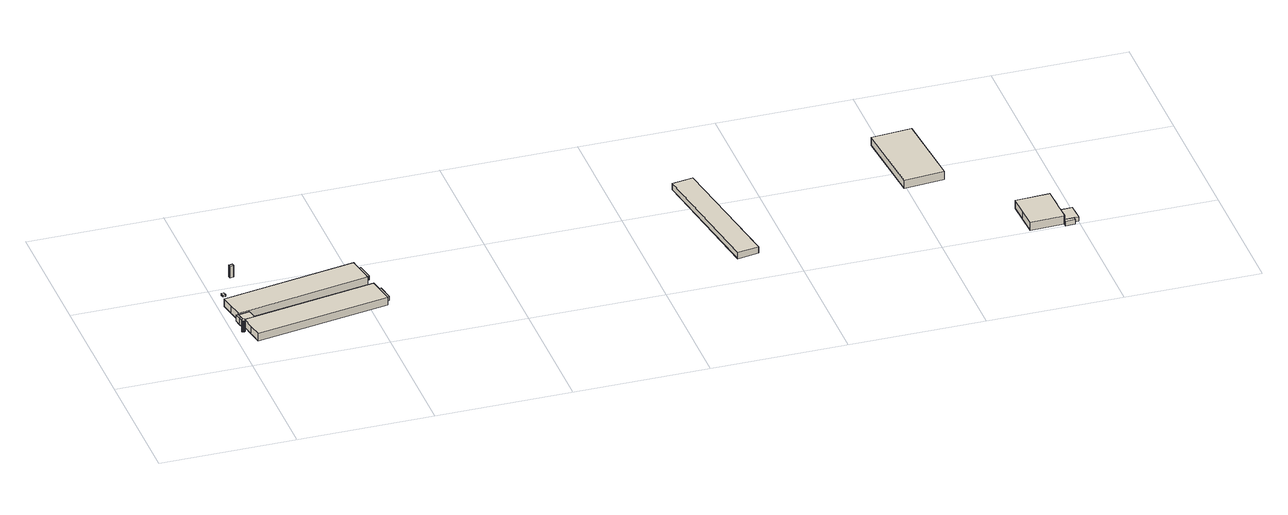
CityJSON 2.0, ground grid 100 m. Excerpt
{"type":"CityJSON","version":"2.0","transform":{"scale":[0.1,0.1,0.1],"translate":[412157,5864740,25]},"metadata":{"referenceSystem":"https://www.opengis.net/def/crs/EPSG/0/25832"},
"CityObjects":{
"building1":{"type":"Building","attributes":{"Gemeindeschluessel":"03454033","AbsoluteHoehe":"35.195","MittlereTraufHoehe":"44.093","Firsthoehe":"44.093","function":"51003_1201","roofType":"1000","measuredHeight":8.9},"address":[{"country":"Germany","locality":"Lorup"}],"geometry":[{"type":"MultiSurface","lod":"1","boundaries":[[[0,1,2,3,4,5,6,7,8,9,10,11,12,13,14,15,16,17,18,19,20,21,22,23,24,25,26,27,28,29,30,31,32,33,34,35,36,37,38,39,40,41]],[[42,43,44,45,46,47,48,49,50,51,52,53,54,55,56,57,58,59,60,61,62,63,64,65,66,67,68,69,70,71,72,73,74,75,76,77,78,79,80,81,82,83]],[[42,83,41,40]],[[43,42,40,39]],[[44,43,39,38]],[[45,44,38,37]],[[46,45,37,36]],[[47,46,36,35]],[[48,47,35,34]],[[49,48,34,33]],[[50,49,33,32]],[[51,50,32,31]],[[52,51,31,30]],[[53,52,30,29]],[[54,53,29,28]],[[55,54,28,27]],[[56,55,27,26]],[[57,56,26,25]],[[58,57,25,24]],[[59,58,24,23]],[[60,59,23,22]],[[61,60,22,21]],[[62,61,21,20]],[[63,62,20,19]],[[64,63,19,18]],[[65,64,18,17]],[[66,65,17,16]],[[67,66,16,15]],[[68,67,15,14]],[[69,68,14,13]],[[70,69,13,12]],[[71,70,12,11]],[[72,71,11,10]],[[73,72,10,9]],[[74,73,9,8]],[[75,74,8,7]],[[76,75,7,6]],[[77,76,6,5]],[[78,77,5,4]],[[79,78,4,3]],[[80,79,3,2]],[[81,80,2,1]],[[82,81,1,0]],[[83,82,0,41]]]}]},
"building2":{"type":"Building","attributes":{"Gemeindeschluessel":"03454033","AbsoluteHoehe":"35.166","MittlereTraufHoehe":"36.689","Firsthoehe":"36.689","function":"31001_2500","roofType":"1000","measuredHeight":1.52},"address":[{"country":"Germany","locality":"Lorup"}],"geometry":[{"type":"MultiSurface","lod":"1","boundaries":[[[84,85,86,87]],[[88,89,90,91]],[[88,91,87,86]],[[89,88,86,85]],[[90,89,85,84]],[[91,90,84,87]]]}]},
"building3":{"type":"Building","attributes":{"Gemeindeschluessel":"03454042","AbsoluteHoehe":"34.764","MittlereTraufHoehe":"43.725","Firsthoehe":"44.657","function":"31001_2500","roofType":"3100","measuredHeight":9.89},"address":[{"country":"Germany","locality":"Rastdorf"}],"geometry":[{"type":"MultiSurface","lod":"1","boundaries":[[[92,93,94,95]],[[96,97,98,99]],[[96,99,95,94]],[[97,96,94,93]],[[98,97,93,92]],[[99,98,92,95]]]}]},
"building4":{"type":"Building","attributes":{"Gemeindeschluessel":"03454033","AbsoluteHoehe":"34.725","MittlereTraufHoehe":"40.088","Firsthoehe":"42.647","function":"31001_2720","roofType":"3100","measuredHeight":7.92},"address":[{"country":"Germany","locality":"Lorup"}],"children":["building4-1","building4-2","building4-3","building4-4","building4-5"],"geometry":[{"type":"MultiSurface","lod":"1","boundaries":[[[100,101,102,103,104,105,106,107,108,109]],[[110,111,112,113,114,115,116,117,118,119]],[[110,119,109,108]],[[107,120,121,108]],[[106,122,123,124]],[[113,112,106,105]],[[114,113,105,104]],[[115,114,104,103]],[[116,115,103,102]],[[101,125,126,102]],[[100,127,125,101]],[[119,118,100,109]],[[120,111,110,121]],[[122,112,128,123]],[[125,117,116,126]],[[118,117,125,127]]]}]},
"building4-1":{"type":"BuildingPart","attributes":{"AbsoluteHoehe":"34.725","MittlereTraufHoehe":"39.394","Firsthoehe":"40.599","roofType":"3100","measuredHeight":5.87},"parents":["building4"],"geometry":[{"type":"MultiSurface","lod":"1","boundaries":[[[129,130,131,122,132,133]],[[134,112,135,136,137,138]],[[134,138,133,132]],[[112,134,132,122]],[[139,140,135,131]],[[137,136,130,129]],[[138,137,129,133]],[[123,128,112,122]],[[131,135,128,123]],[[130,136,141,142]],[[142,141,140,139]]]}]},
"building4-2":{"type":"BuildingPart","attributes":{"AbsoluteHoehe":"34.725","MittlereTraufHoehe":"40.073","Firsthoehe":"42.604","roofType":"3100","measuredHeight":7.88},"parents":["building4"],"geometry":[{"type":"MultiSurface","lod":"1","boundaries":[[[143,144,145,146,147,148,149,150,151,152]],[[153,154,136,141,155,156,157,158,159,160]],[[153,160,152,151]],[[154,153,151,150]],[[136,154,150,149]],[[148,142,130,149]],[[147,161,142,148]],[[156,155,147,146]],[[157,156,146,145]],[[144,162,163,145]],[[143,164,162,144]],[[160,159,143,152]],[[142,141,136,130]],[[161,155,141,142]],[[162,158,157,163]],[[159,158,162,164]]]}]},
"building4-3":{"type":"BuildingPart","attributes":{"AbsoluteHoehe":"34.725","MittlereTraufHoehe":"39.451","Firsthoehe":"40.562","roofType":"3100","measuredHeight":5.84},"parents":["building4"],"geometry":[{"type":"MultiSurface","lod":"1","boundaries":[[[142,161,165,121,120,139]],[[111,110,166,155,141,140]],[[120,123,131,135,140,139]],[[166,110,121,165]],[[155,166,165,161]],[[128,135,131,123]],[[110,111,120,121]],[[141,155,161,142]],[[139,140,141,142]]]}]},
"building4-4":{"type":"BuildingPart","attributes":{"BezugspunktDach":"4000","AbsoluteHoehe":"34.725","MittlereTraufHoehe":"38.225","Firsthoehe":"38.225","measuredHeight":3.5},"parents":["building4"],"geometry":[{"type":"MultiSurface","lod":"1","boundaries":[[[164,167,168,163]],[[169,170,159,157]],[[169,157,163,168]],[[170,169,168,167]],[[159,170,167,164]],[[163,157,158,162]],[[162,158,159,164]]]}]},
"building4-5":{"type":"BuildingPart","attributes":{"BezugspunktDach":"4000","AbsoluteHoehe":"34.725","MittlereTraufHoehe":"38.225","Firsthoehe":"38.225","measuredHeight":3.5},"parents":["building4"],"geometry":[{"type":"MultiSurface","lod":"1","boundaries":[[[127,171,172,126]],[[173,174,118,116]],[[173,116,126,172]],[[174,173,172,171]],[[118,174,171,127]],[[126,116,117,125]],[[125,117,118,127]]]}]},
"building5":{"type":"Building","attributes":{"Gemeindeschluessel":"03454042","AbsoluteHoehe":"31.186","MittlereTraufHoehe":"35.159","Firsthoehe":"37.539","function":"31001_2720","roofType":"3100","measuredHeight":6.35},"address":[{"country":"Germany","locality":"Rastdorf"}],"geometry":[{"type":"MultiSurface","lod":"1","boundaries":[[[175,176,177,178]],[[179,180,181,182]],[[179,182,178,177]],[[180,179,177,176]],[[181,180,176,175]],[[182,181,175,178]]]}]},
"building6":{"type":"Building","attributes":{"Gemeindeschluessel":"03454042","AbsoluteHoehe":"28.39","MittlereTraufHoehe":"33.423","Firsthoehe":"36.4","function":"31001_2720","roofType":"9999","measuredHeight":8.01},"address":[{"country":"Germany","locality":"Rastdorf"}],"geometry":[{"type":"MultiSurface","lod":"1","boundaries":[[[183,184,185,186]],[[187,188,189,190]],[[187,190,186,185]],[[188,187,185,184]],[[189,188,184,183]],[[190,189,183,186]]]}]},
"building7":{"type":"Building","attributes":{"Gemeindeschluessel":"03454042","AbsoluteHoehe":"25.799","MittlereTraufHoehe":"31.947","Firsthoehe":"33.783","function":"31001_2000","roofType":"3100","measuredHeight":7.98},"address":[{"country":"Germany","locality":"Rastdorf"}],"children":["building7-1","building7-2"],"geometry":[{"type":"MultiSurface","lod":"1","boundaries":[[[191,192,193,194,195,196,197,198,199]],[[200,201,202,203,204,205,206,207,208]],[[200,208,199,198]],[[201,200,198,197]],[[202,201,197,196]],[[203,202,196,195]],[[204,203,195,194]],[[193,209,210,194]],[[206,205,193,192]],[[207,206,192,191]],[[208,207,191,199]],[[209,205,204,210]]]}]},
"building7-1":{"type":"BuildingPart","attributes":{"BezugspunktDach":"4000","AbsoluteHoehe":"25.799","MittlereTraufHoehe":"29.299","Firsthoehe":"29.299","measuredHeight":3.5},"parents":["building7"],"geometry":[{"type":"MultiSurface","lod":"1","boundaries":[[[211,212,213,214,215]],[[206,216,217,218,207]],[[206,207,215,214]],[[217,216,213,212]],[[218,217,212,211]],[[207,218,211,215]],[[209,205,206,214]],[[213,216,205,209]]]}]},
"building7-2":{"type":"BuildingPart","attributes":{"BezugspunktDach":"4000","AbsoluteHoehe":"25.799","MittlereTraufHoehe":"29.299","Firsthoehe":"29.299","measuredHeight":3.5},"parents":["building7"],"geometry":[{"type":"MultiSurface","lod":"1","boundaries":[[[209,213,219,220,221,222,210]],[[223,224,225,226,216,205,204]],[[223,204,210,222]],[[224,223,222,221]],[[225,224,221,220]],[[226,225,220,219]],[[216,226,219,213]],[[205,216,213,209]],[[204,205,209,210]]]}]}
},
"vertices":[
[23,297,191],[23,296,191],[25,294,191],[27,293,191],[29,292,191],[31,291,191],[32,291,191],[34,291,191],[36,291,191],[37,291,191],[39,292,191],[41,293,191],[43,294,191],[45,296,191],[45,297,191],[46,299,191],[47,302,191],[48,304,191],[47,306,191],[47,308,191],[47,310,191],[46,311,191],[45,312,191],[44,314,191],[43,315,191],[41,316,191],[39,317,191],[36,318,191],[34,318,191],[32,318,191],[29,317,191],[27,316,191],[26,315,191],[24,314,191],[23,312,191],[22,311,191],[22,310,191],[21,308,191],[21,306,191],[21,304,191],[21,302,191],[22,299,191],[21,302,102],[21,304,102],[21,306,102],[21,308,102],[22,310,102],[22,311,102],[23,312,102],[24,314,102],[26,315,102],[27,316,102],[29,317,102],[32,318,102],[34,318,102],[36,318,102],[39,317,102],[41,316,102],[43,315,102],[44,314,102],[45,312,102],[46,311,102],[47,310,102],[47,308,102],[47,306,102],[48,304,102],[47,302,102],[46,299,102],[45,297,102],[45,296,102],[43,294,102],[41,293,102],[39,292,102],[37,291,102],[36,291,102],[34,291,102],[32,291,102],[31,291,102],[29,292,102],[27,293,102],[25,294,102],[23,296,102],[23,297,102],[22,299,102],
[28,790,117],[33,764,117],[52,767,117],[47,793,117],[52,767,102],[33,764,102],[28,790,102],[47,793,102],
[154,1009,192],[157,990,192],[183,994,192],[181,1013,192],[183,994,98],[157,990,98],[154,1009,98],[181,1013,98],
[1028,667,158],[1018,725,158],[1007,784,158],[1000,827,158],[7,655,158],[25,552,158],[42,453,158],[42,449,158],[127,463,158],[1035,622,158],[127,463,97],[42,449,97],[42,453,97],[25,552,97],[7,655,97],[1000,827,97],[1007,784,97],[1018,725,97],[1028,667,97],[1035,622,97],[42,449,147],[127,463,147],[42,453,147],[43,449,147],[43,449,158],[1018,725,132],[1007,784,132],[1028,667,132],[43,449,97],
[44,355,147],[58,357,147],[50,405,147],[27,451,147],[35,403,147],[27,451,97],[50,405,97],[58,357,97],[44,355,97],[35,403,97],[50,404,147],[50,404,97],[58,360,97],[58,360,147],
[1079,373,158],[1069,431,158],[1059,489,158],[1051,533,158],[142,375,158],[58,360,158],[58,357,158],[76,258,158],[93,156,158],[1087,328,158],[93,156,97],[76,258,97],[142,375,97],[1051,533,97],[1059,489,97],[1069,431,97],[1079,373,97],[1087,328,97],[142,375,147],[1069,431,132],[1059,489,132],[1079,373,132],
[135,419,147],[135,419,97],
[1113,378,132],[1092,495,132],[1092,495,97],[1113,378,97],
[1062,673,132],[1041,789,132],[1041,789,97],[1062,673,97],
[3428,1194,113],[3587,208,113],[3745,234,113],[3586,1220,113],[3745,234,62],[3587,208,62],[3428,1194,62],[3586,1220,62],
[4925,1362,99],[4970,763,99],[5270,786,99],[5224,1385,99],[5270,786,34],[4970,763,34],[4925,1362,34],[5224,1385,34],
[5896,28,74],[5896,29,74],[5898,29,74],[5894,156,74],[5893,180,74],[5888,331,74],[5635,322,74],[5640,171,74],[5646,20,74],[5640,171,8],[5635,322,8],[5888,331,8],[5893,180,8],[5894,156,8],[5898,29,8],[5896,29,8],[5896,28,8],[5646,20,8],[5898,29,43],[5894,156,43],
[5897,1,43],[5968,4,43],[5967,31,43],[5896,29,43],[5896,28,43],[5967,31,8],[5968,4,8],[5897,1,8],
[6001,32,43],[5998,110,43],[5997,140,43],[5996,160,43],[5996,160,8],[5997,140,8],[5998,110,8],[6001,32,8]
]}
